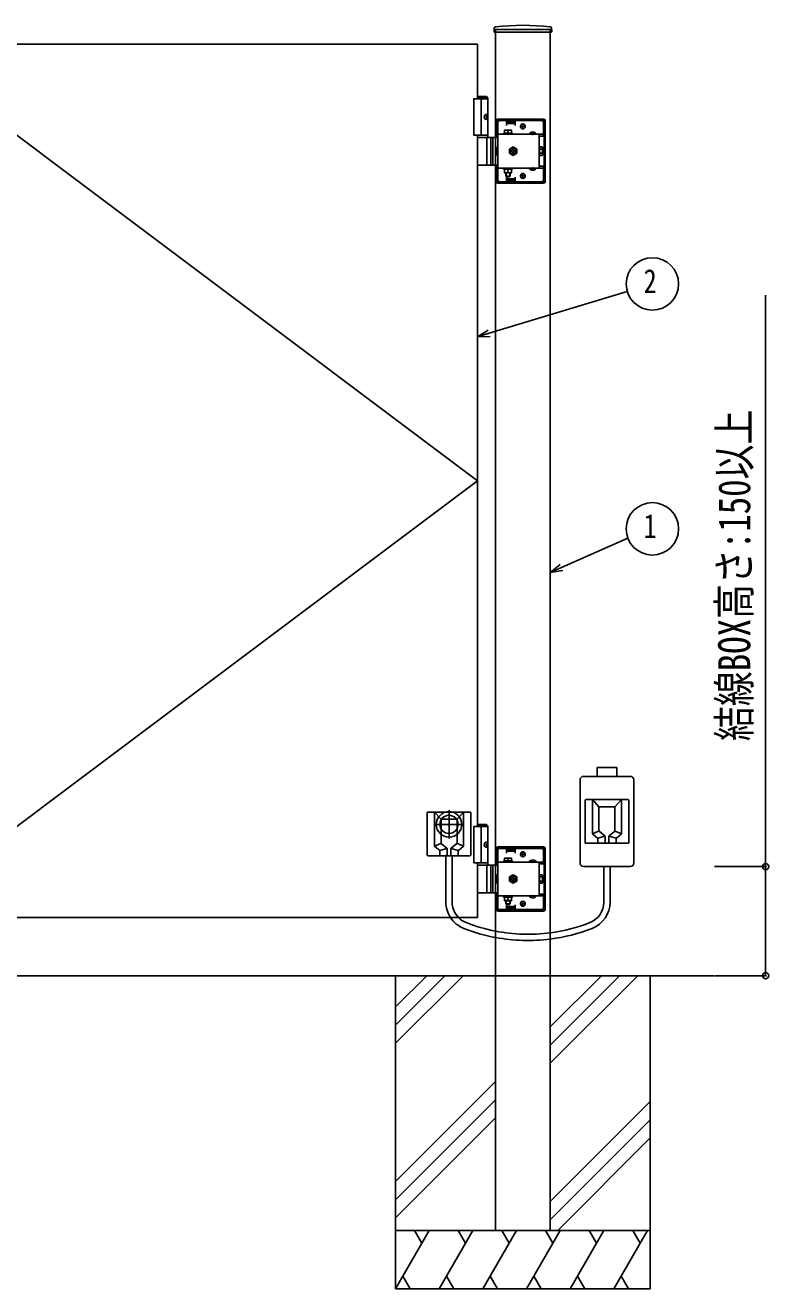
# Model space of a CAD drawing. Units: millimetres, scale not verified. Extents: x -4205 to 4205, y -2970 to 2970.
# Drawn here: x 55 to 1076, y -282 to 1454 of the extents above; entities that cross this region are included whole.
import ezdxf
from ezdxf.enums import TextEntityAlignment as Align

# ---------------------------------------------------------------- set-up
doc = ezdxf.new("R2010")
doc.units = ezdxf.units.MM
doc.header["$LTSCALE"] = 12
doc.layers.add('0-3_YKK_A1', color=4, linetype='Continuous')
doc.layers.add('0-4_YKK_D', color=6, linetype='Continuous')
doc.styles.add('ＭＳ ゴシック', font='')
doc.styles.get('ＭＳ ゴシック').set_extended_font_data('MS Gothic')

msp = doc.modelspace()

# ---------------------------------------------------------------- linework, layer by layer
at = {"layer": '0-3_YKK_A1'}
for p, q in [((699.18, 1449.91), (698.92, 1445.03)), ((699.42, 1444.5), (777.62, 1444.5)), ((701.02, 1448), (701.02, 1444.5)), ((701.02, 148), (701.02, 1444.5)), ((776.02, 148), (776.02, 1444.5)), ((777.87, 1449.91), (778.12, 1445.03)), ((676.02, 1353), (676.02, 1428)), ((688.52, 1356), (676.02, 1356)), ((688.52, 1356), (690.52, 1354)), ((690.52, 1354), (676.02, 1354)), ((681.02, 1353), (681.02, 1303)), ((690.52, 1300), (690.52, 1354)), ((688.21, 1328.42), (688.8, 1328.42)), ((688.21, 1327.58), (688.8, 1327.58)), ((689.23, 1330.1), (689.82, 1330.1)), ((689.23, 1325.9), (689.82, 1325.9)), ((702.02, 1300), (702.02, 1323)), ((703.52, 1300), (703.52, 1323)), ((767.02, 1325), (704.02, 1325)), ((767.02, 1323.5), (704.02, 1323.5)), ((704.02, 1242), (704.02, 1320)), ((704.52, 1323.5), (704.52, 1325)), ((707.02, 1323), (716.02, 1323)), ((712.52, 1323.5), (712.52, 1325)), ((716.02, 1316.5), (716.02, 1323)), ((716.02, 1322), (728.02, 1322)), ((717.02, 1320.5), (717.02, 1323.5)), ((727.02, 1320.5), (717.02, 1320.5)), ((727.02, 1320.5), (727.02, 1323.5)), ((728.02, 1316.5), (728.02, 1323)), ((728.02, 1323), (764.02, 1323)), ((767.02, 1320), (767.02, 1301.7)), ((767.52, 1239), (767.52, 1323)), ((769.02, 1239), (769.02, 1323)), ((690.52, 1303), (671.02, 1303)), ((676.02, 353), (676.02, 1303)), ((767.02, 1304.2), (704.02, 1304.2)), ((711.77, 1305.8), (724.27, 1305.8)), ((711.77, 1304.2), (711.77, 1305.8)), ((724.27, 1304.2), (711.77, 1304.2)), ((713.02, 1309.8), (723.02, 1309.8)), ((713.02, 1305.8), (713.02, 1309.8)), ((723.02, 1305.8), (713.02, 1305.8)), ((716.02, 1319), (728.02, 1319)), ((718.02, 1305.8), (718.02, 1309.37)), ((723.02, 1309.8), (723.02, 1305.8)), ((724.27, 1305.8), (724.27, 1304.2)), ((742.52, 1315), (734.52, 1315)), ((735.27, 1314.75), (735.27, 1315.25)), ((738.52, 1311), (738.52, 1319)), ((741.77, 1314.75), (741.77, 1315.25)), ((747.27, 1304.71), (756.77, 1304.71)), ((747.27, 1304.71), (747.27, 1304.2)), ((747.27, 1304.2), (756.77, 1304.2)), ((749.67, 1306.7), (750.88, 1304.23)), ((750.88, 1304.23), (752.02, 1303.62)), ((753.17, 1304.23), (752.02, 1303.62)), ((754.37, 1306.7), (753.17, 1304.23)), ((756.77, 1304.71), (756.77, 1304.2)), ((761.02, 1301.7), (761.02, 1304.2)), ((676.02, 1300), (701.02, 1300)), ((688.83, 1263.5), (688.83, 1298.5)), ((694.52, 1300), (694.52, 1262)), ((697.02, 1300), (697.02, 1262)), ((701.02, 1300), (704.02, 1300)), ((703.52, 1301.7), (702.02, 1301.7)), ((725.02, 1286.78), (720.02, 1283.89)), ((730.02, 1283.89), (725.02, 1286.78)), ((761.02, 1301.7), (767.02, 1301.7)), ((761.02, 1301.7), (761.02, 1260.3)), ((761.32, 1284.9), (761.02, 1284.9)), ((761.32, 1286.78), (764.88, 1286.78)), ((761.32, 1275.23), (761.32, 1286.78)), ((761.32, 1277.1), (761.32, 1284.9)), ((765.32, 1286), (764.88, 1286.78)), ((765.32, 1286), (765.32, 1276)), ((720.02, 1283.89), (720.02, 1278.12)), ((720.02, 1278.12), (725.02, 1275.23)), ((721.87, 1280.4), (723.11, 1280.4)), ((724.42, 1284.15), (724.42, 1282.92)), ((725.62, 1284.15), (724.42, 1284.15)), ((724.42, 1279.09), (724.42, 1277.85)), ((725.02, 1275.23), (730.02, 1278.12)), ((725.62, 1282.92), (725.62, 1284.15)), ((728.17, 1281.6), (726.93, 1281.6)), ((726.93, 1280.4), (728.17, 1280.4)), ((728.17, 1280.4), (728.17, 1281.6)), ((730.02, 1278.12), (730.02, 1283.89)), ((761.32, 1277.1), (761.02, 1277.1)), ((761.32, 1283.89), (764.88, 1283.89)), ((761.32, 1278.12), (764.88, 1278.12)), ((761.32, 1275.23), (764.88, 1275.23)), ((765.32, 1276), (764.88, 1275.23)), ((701.02, 1262), (676.02, 1262)), ((704.02, 1262), (701.02, 1262)), ((702.02, 1239), (702.02, 1262)), ((703.52, 1260.3), (702.02, 1260.3)), ((703.52, 1239), (703.52, 1262)), ((767.02, 1257.8), (704.02, 1257.8)), ((724.27, 1257.8), (711.77, 1257.8)), ((711.77, 1257.8), (711.77, 1256.2)), ((711.77, 1256.2), (724.27, 1256.2)), ((713.02, 1256.2), (713.02, 1251.2)), ((723.02, 1256.2), (713.02, 1256.2)), ((713.02, 1251.2), (723.02, 1251.2)), ((714.82, 1257.8), (714.82, 1256.2)), ((715.02, 1251.2), (715.02, 1246.8)), ((715.56, 1251.2), (715.56, 1246.26)), ((718.02, 1256.2), (718.02, 1251.64)), ((720.48, 1251.2), (720.48, 1246.26)), ((721.02, 1251.2), (721.02, 1246.8)), ((721.22, 1257.8), (721.22, 1256.2)), ((723.02, 1251.2), (723.02, 1256.2)), ((724.27, 1256.2), (724.27, 1257.8)), ((738.52, 1251), (738.52, 1243)), ((747.27, 1257.8), (756.77, 1257.8)), ((747.27, 1257.29), (747.27, 1257.8)), ((747.27, 1257.29), (756.77, 1257.29)), ((749.67, 1255.3), (750.88, 1257.77)), ((750.88, 1257.77), (752.02, 1258.38)), ((753.17, 1257.77), (752.02, 1258.38)), ((754.37, 1255.3), (753.17, 1257.77)), ((756.77, 1257.29), (756.77, 1257.8)), ((761.02, 1260.3), (761.02, 1257.8)), ((761.02, 1260.3), (767.02, 1260.3)), ((767.02, 1260.3), (767.02, 1242)), ((767.02, 1238.5), (704.02, 1238.5)), ((767.02, 1237), (704.02, 1237)), ((704.52, 1237), (704.52, 1238.5)), ((716.02, 1239), (707.02, 1239)), ((712.52, 1237), (712.52, 1238.5)), ((715.02, 1246.8), (721.02, 1246.8)), ((715.02, 1246.8), (716.02, 1245.8)), ((716.02, 1245.8), (720.02, 1245.8)), ((716.02, 1245.5), (716.02, 1239)), ((716.02, 1243), (728.02, 1243)), ((716.02, 1240), (728.02, 1240)), ((717.02, 1241.5), (717.02, 1238.5)), ((727.02, 1241.5), (717.02, 1241.5)), ((721.02, 1246.8), (720.02, 1245.8)), ((727.02, 1241.5), (727.02, 1238.5)), ((728.02, 1245.5), (728.02, 1239)), ((764.02, 1239), (728.02, 1239)), ((742.52, 1247), (734.52, 1247)), ((735.27, 1247.25), (735.27, 1246.75)), ((741.77, 1247.25), (741.77, 1246.75)), ((867.52, 434.25), (840.52, 434.25)), ((840.52, 422), (840.52, 434.25)), ((867.52, 422), (867.52, 434.25)), ((817.02, 303), (817.02, 417)), ((886.02, 422), (822.02, 422)), ((891.02, 303), (891.02, 417)), ((824.02, 331), (824.02, 389)), ((883.02, 390), (825.02, 390)), ((843.02, 380), (834.02, 390)), ((834.02, 343.48), (834.02, 390)), ((865.02, 380), (874.02, 390)), ((874.02, 343.48), (874.02, 390)), ((884.02, 331), (884.02, 389)), ((607.02, 314), (607.02, 372)), ((608.02, 373), (666.02, 373)), ((626.02, 363), (617.02, 373)), ((617.02, 326.48), (617.02, 373)), ((637.02, 336.5), (637.02, 375.5)), ((648.02, 363), (657.02, 373)), ((657.02, 326.48), (657.02, 373)), ((667.02, 314), (667.02, 372)), ((843.02, 347.48), (843.02, 379)), ((864.02, 380), (844.02, 380)), ((865.02, 347.48), (865.02, 379)), ((617.52, 356), (656.52, 356)), ((626.02, 330.48), (626.02, 362)), ((627.02, 363), (647.02, 363)), ((648.02, 330.48), (648.02, 362)), ((688.52, 356), (676.02, 356)), ((690.52, 354), (676.02, 354)), ((681.02, 353), (681.02, 303)), ((688.52, 356), (690.52, 354)), ((690.52, 300), (690.52, 354)), ((689.23, 330.1), (689.82, 330.1)), ((883.02, 330), (825.02, 330)), ((842.59, 346.81), (834.02, 343)), ((834.4, 342.7), (841.15, 337.3)), ((851.12, 339.88), (841.52, 337)), ((841.52, 330), (841.52, 336.52)), ((843.39, 346.7), (851.16, 340.3)), ((851.52, 330), (851.52, 339.53)), ((856.52, 330), (856.52, 339.53)), ((864.66, 346.7), (856.89, 340.3)), ((856.93, 339.88), (866.52, 337)), ((865.49, 346.8), (874.02, 343)), ((866.52, 330), (866.52, 336.52)), ((873.65, 342.7), (866.9, 337.3)), ((608.02, 313), (666.02, 313)), ((625.55, 329.8), (617.02, 326)), ((617.4, 325.7), (624.15, 320.3)), ((634.11, 322.88), (624.52, 320)), ((624.52, 313), (624.52, 319.52)), ((626.39, 329.7), (634.16, 323.3)), ((632.72, 249.06), (632.72, 313)), ((634.52, 313), (634.52, 322.53)), ((639.52, 313), (639.52, 322.53)), ((647.66, 329.7), (639.89, 323.3)), ((639.92, 322.88), (649.52, 320)), ((641.32, 249.06), (641.32, 313)), ((648.45, 329.81), (657.02, 326)), ((649.52, 313), (649.52, 319.52)), ((656.65, 325.7), (649.9, 320.3)), ((688.21, 328.42), (688.8, 328.42)), ((688.21, 327.58), (688.8, 327.58)), ((689.23, 325.9), (689.82, 325.9)), ((702.02, 300), (702.02, 323)), ((703.52, 300), (703.52, 323)), ((767.02, 325), (704.02, 325)), ((767.02, 323.5), (704.02, 323.5)), ((704.02, 242), (704.02, 320)), ((704.52, 323.5), (704.52, 325)), ((707.02, 323), (716.02, 323)), ((712.52, 323.5), (712.52, 325)), ((716.02, 316.5), (716.02, 323)), ((716.02, 322), (728.02, 322)), ((716.02, 319), (728.02, 319)), ((717.02, 320.5), (717.02, 323.5)), ((727.02, 320.5), (717.02, 320.5)), ((727.02, 320.5), (727.02, 323.5)), ((728.02, 316.5), (728.02, 323)), ((728.02, 323), (764.02, 323)), ((742.52, 315), (734.52, 315)), ((735.27, 314.75), (735.27, 315.25)), ((738.52, 311), (738.52, 319)), ((741.77, 314.75), (741.77, 315.25)), ((767.02, 320), (767.02, 301.7)), ((767.52, 239), (767.52, 323)), ((769.02, 239), (769.02, 323)), ((690.52, 303), (671.02, 303)), ((676.02, 300), (701.02, 300)), ((688.83, 263.5), (688.83, 298.5)), ((694.52, 300), (694.52, 262)), ((697.02, 300), (697.02, 262)), ((701.02, 300), (704.02, 300)), ((703.52, 301.7), (702.02, 301.7)), ((767.02, 304.2), (704.02, 304.2)), ((711.77, 305.8), (724.27, 305.8)), ((711.77, 304.2), (711.77, 305.8)), ((724.27, 304.2), (711.77, 304.2)), ((713.02, 309.8), (723.02, 309.8)), ((713.02, 305.8), (713.02, 309.8)), ((723.02, 305.8), (713.02, 305.8)), ((718.02, 305.8), (718.02, 309.37)), ((723.02, 309.8), (723.02, 305.8)), ((724.27, 305.8), (724.27, 304.2)), ((747.27, 304.71), (756.77, 304.71)), ((747.27, 304.71), (747.27, 304.2)), ((747.27, 304.2), (756.77, 304.2)), ((749.67, 306.7), (750.88, 304.23)), ((750.88, 304.23), (752.02, 303.62)), ((753.17, 304.23), (752.02, 303.62)), ((754.37, 306.7), (753.17, 304.23)), ((756.77, 304.71), (756.77, 304.2)), ((761.02, 301.7), (761.02, 304.2)), ((761.02, 301.7), (767.02, 301.7)), ((761.02, 301.7), (761.02, 260.3)), ((886.02, 298), (822.02, 298)), ((849.72, 249.06), (849.72, 298)), ((858.32, 249.06), (858.32, 298)), ((725.02, 286.78), (720.02, 283.89)), ((720.02, 283.89), (720.02, 278.12)), ((720.02, 278.12), (725.02, 275.23)), ((721.87, 280.4), (723.11, 280.4)), ((724.42, 284.15), (724.42, 282.92)), ((725.62, 284.15), (724.42, 284.15)), ((724.42, 279.09), (724.42, 277.85)), ((730.02, 283.89), (725.02, 286.78)), ((725.02, 275.23), (730.02, 278.12)), ((725.62, 282.92), (725.62, 284.15)), ((728.17, 281.6), (726.93, 281.6)), ((726.93, 280.4), (728.17, 280.4)), ((728.17, 280.4), (728.17, 281.6)), ((730.02, 278.12), (730.02, 283.89)), ((761.32, 284.9), (761.02, 284.9)), ((761.32, 286.78), (764.88, 286.78)), ((761.32, 275.23), (761.32, 286.78)), ((761.32, 277.1), (761.32, 284.9)), ((761.32, 283.89), (764.88, 283.89)), ((761.32, 278.12), (764.88, 278.12)), ((765.32, 286), (764.88, 286.78)), ((765.32, 286), (765.32, 276)), ((701.02, 262), (676.02, 262)), ((704.02, 262), (701.02, 262)), ((702.02, 239), (702.02, 262)), ((703.52, 239), (703.52, 262)), ((761.32, 277.1), (761.02, 277.1)), ((761.32, 275.23), (764.88, 275.23)), ((765.32, 276), (764.88, 275.23)), ((703.52, 260.3), (702.02, 260.3)), ((767.02, 257.8), (704.02, 257.8)), ((724.27, 257.8), (711.77, 257.8)), ((711.77, 257.8), (711.77, 256.2)), ((711.77, 256.2), (724.27, 256.2)), ((713.02, 256.2), (713.02, 251.2)), ((723.02, 256.2), (713.02, 256.2)), ((713.02, 251.2), (723.02, 251.2)), ((714.82, 257.8), (714.82, 256.2)), ((715.02, 251.2), (715.02, 246.8)), ((715.02, 246.8), (721.02, 246.8)), ((715.02, 246.8), (716.02, 245.8)), ((715.56, 251.2), (715.56, 246.26)), ((716.02, 245.8), (720.02, 245.8)), ((716.02, 245.5), (716.02, 239)), ((718.02, 256.2), (718.02, 251.64)), ((721.02, 246.8), (720.02, 245.8)), ((720.48, 251.2), (720.48, 246.26)), ((721.02, 251.2), (721.02, 246.8)), ((721.22, 257.8), (721.22, 256.2)), ((723.02, 251.2), (723.02, 256.2)), ((724.27, 256.2), (724.27, 257.8)), ((728.02, 245.5), (728.02, 239)), ((742.52, 247), (734.52, 247)), ((735.27, 247.25), (735.27, 246.75)), ((738.52, 251), (738.52, 243)), ((741.77, 247.25), (741.77, 246.75)), ((747.27, 257.8), (756.77, 257.8)), ((747.27, 257.29), (747.27, 257.8)), ((747.27, 257.29), (756.77, 257.29)), ((749.67, 255.3), (750.88, 257.77)), ((750.88, 257.77), (752.02, 258.38)), ((753.17, 257.77), (752.02, 258.38)), ((754.37, 255.3), (753.17, 257.77)), ((756.77, 257.29), (756.77, 257.8)), ((761.02, 260.3), (761.02, 257.8)), ((761.02, 260.3), (767.02, 260.3)), ((767.02, 260.3), (767.02, 242)), ((767.02, 238.5), (704.02, 238.5)), ((767.02, 237), (704.02, 237)), ((704.52, 237), (704.52, 238.5)), ((716.02, 239), (707.02, 239)), ((712.52, 237), (712.52, 238.5)), ((716.02, 243), (728.02, 243)), ((716.02, 240), (728.02, 240)), ((717.02, 241.5), (717.02, 238.5)), ((727.02, 241.5), (717.02, 241.5)), ((727.02, 241.5), (727.02, 238.5)), ((764.02, 239), (728.02, 239)), ((-1641.74, 148), (1000.74, 148)), ((563.52, 148), (563.52, -282)), ((606.31, 148), (563.52, 105.21)), ((631.31, 148), (563.52, 80.21)), ((656.31, 148), (563.52, 55.21)), ((701.02, 148), (701.02, -202)), ((776.02, 148), (776.02, -202)), ((846.31, 148), (776.02, 77.71)), ((871.31, 148), (776.02, 52.71)), ((896.31, 148), (776.02, 27.71)), ((913.52, 148), (913.52, -282)), ((701.02, 2.71), (563.52, -134.79)), ((701.02, -22.29), (563.52, -159.79)), ((776.02, -162.29), (913.52, -24.79)), ((563.52, -184.79), (701.02, -47.29)), ((913.52, -49.79), (776.02, -187.29)), ((913.52, -74.79), (786.31, -202)), ((563.52, -202), (913.52, -202)), ((609.71, -202), (563.52, -282)), ((589.71, -202), (599.71, -219.32)), ((669.71, -202), (623.52, -282)), ((649.71, -202), (659.71, -219.32)), ((729.71, -202), (683.52, -282)), ((701.02, -202), (776.02, -202)), ((709.71, -202), (719.71, -219.32)), ((789.71, -202), (743.52, -282)), ((769.71, -202), (779.71, -219.32)), ((849.71, -202), (803.52, -282)), ((829.71, -202), (839.71, -219.32)), ((909.71, -202), (863.52, -282)), ((889.71, -202), (899.71, -219.32)), ((573.52, -264.68), (583.52, -282)), ((633.52, -264.68), (643.52, -282)), ((693.52, -264.68), (703.52, -282)), ((753.52, -264.68), (763.52, -282)), ((813.52, -264.68), (823.52, -282)), ((873.52, -264.68), (883.52, -282)), ((563.52, -282), (913.52, -282))]:
    msp.add_line(p, q, dxfattribs=at)
for points in [[(701.02, 1448), (776.02, 1448), (776.02, 1444.5)], [(676.02, 1428), (-123.98, 1428), (-123.98, 228), (676.02, 228), (676.02, 303)], [(-123.98, 1428), (676.02, 828), (-123.98, 228)], [(690.52, 1353), (671.02, 1353), (671.02, 1303)], [(688.8, 1328.42), (688.92, 1328.44), (689.03, 1328.49), (689.13, 1328.56), (689.21, 1328.67), (689.28, 1328.8), (689.32, 1328.94), (689.34, 1329.1), (689.34, 1329.26)], [(689.34, 1326.74), (689.34, 1326.91), (689.32, 1327.06), (689.28, 1327.21), (689.21, 1327.34), (689.13, 1327.44), (689.03, 1327.52), (688.92, 1327.57), (688.8, 1327.58)], [(689.93, 1329.26), (689.96, 1329.1), (690.01, 1328.94), (690.07, 1328.8), (690.15, 1328.67), (690.25, 1328.56), (690.31, 1328.52)], [(690.31, 1327.49), (690.25, 1327.44), (690.15, 1327.34), (690.07, 1327.21), (690.01, 1327.06), (689.96, 1326.91), (689.93, 1326.74)], [(704.02, 1275.9), (702.02, 1275.9), (702.02, 1286.1), (704.02, 1286.1)], [(723.11, 1281.6), (721.87, 1281.6), (721.87, 1280.4)], [(724.42, 1277.85), (725.62, 1277.85), (725.62, 1279.09)], [(690.52, 353), (671.02, 353), (671.02, 303)], [(688.8, 328.42), (688.92, 328.44), (689.03, 328.49), (689.13, 328.56), (689.21, 328.67), (689.28, 328.8), (689.32, 328.94), (689.34, 329.1), (689.34, 329.26)], [(689.34, 326.74), (689.34, 326.91), (689.32, 327.06), (689.28, 327.21), (689.21, 327.34), (689.13, 327.44), (689.03, 327.52), (688.92, 327.57), (688.8, 327.58)], [(689.93, 329.26), (689.96, 329.1), (690.01, 328.94), (690.07, 328.8), (690.15, 328.67), (690.25, 328.56), (690.31, 328.52)], [(690.31, 327.49), (690.25, 327.44), (690.15, 327.34), (690.07, 327.21), (690.01, 327.06), (689.96, 326.91), (689.93, 326.74)], [(704.02, 275.9), (702.02, 275.9), (702.02, 286.1), (704.02, 286.1)], [(723.11, 281.6), (721.87, 281.6), (721.87, 280.4)], [(724.42, 277.85), (725.62, 277.85), (725.62, 279.09)]]:
    msp.add_lwpolyline(points, dxfattribs=at)
for radius in [17.5, 12.5]:
    msp.add_circle((637.02, 356), radius, dxfattribs=at)
for centre, radius, start, end in [((699.42, 1445), 0.5, 177, 270), ((701.18, 1449.8), 2, 96.74435, 177), ((738.52, 1134), 320, 83.25565, 96.74435), ((775.87, 1449.8), 2, 3, 83.25565), ((777.62, 1445), 0.5, 270, 3), ((704.02, 1323), 2, 90, 180), ((704.02, 1323), 0.5, 90, 180), ((707.02, 1320), 3, 90, 180), ((764.02, 1320), 3, 0, 90), ((767.02, 1323), 2, 0, 90), ((767.02, 1323), 0.5, 0, 90), ((715.52, 1302.37), 7.43, 70.34714, 109.65286), ((720.52, 1302.37), 7.43, 70.34714, 109.65286), ((738.52, 1315.25), 3.25, 0, 180), ((738.52, 1314.75), 3.25, 180, 0), ((752.02, 1301.43), 5.77, 34.65097, 145.34903), ((687.33, 1298.5), 1.5, 0, 90), ((725.02, 1281), 5, 76.88299, 190.15922), ((725.02, 1281), 5, 190.15922, 76.88299), ((725.02, 1281), 4.3, 83.27178, 183.77043), ((725.02, 1281), 4.3, 183.77043, 83.27178), ((762.77, 1285.33), 2.56, 325.61575, 34.38425), ((723.11, 1282.92), 1.31, 270, 0), ((723.11, 1279.09), 1.31, 0, 90), ((726.93, 1282.92), 1.31, 180, 270), ((726.93, 1279.09), 1.31, 90, 180), ((755.77, 1281), 9.55, 342.41205, 17.58795), ((762.77, 1276.67), 2.56, 325.61575, 34.38425), ((687.33, 1263.5), 1.5, 270, 0), ((715.52, 1258.64), 7.43, 250.34714, 289.65286), ((720.52, 1258.64), 7.43, 250.34714, 289.65286), ((738.52, 1247.25), 3.25, 0, 180), ((752.02, 1260.58), 5.77, 214.65097, 325.34903), ((704.02, 1239), 2, 180, 270), ((704.02, 1239), 0.5, 180, 270), ((707.02, 1242), 3, 180, 270), ((738.52, 1246.75), 3.25, 180, 0), ((764.02, 1242), 3, 270, 0), ((767.02, 1239), 0.5, 270, 0), ((767.02, 1239), 2, 270, 0), ((822.02, 417), 5, 90, 180), ((886.02, 417), 5, 0, 90), ((825.02, 389), 1, 90, 180), ((883.02, 389), 1, 0, 90), ((608.02, 372), 1, 90, 180), ((666.02, 372), 1, 0, 90), ((844.02, 379), 1, 90, 180), ((864.02, 379), 1, 0, 90), ((627.02, 362), 1, 90, 180), ((647.02, 362), 1, 0, 90), ((844.02, 347.48), 1, 180, 230.52754), ((864.02, 347.48), 1, 309.47246, 0), ((627.02, 330.48), 1, 180, 230.52754), ((647.02, 330.48), 1, 309.47246, 0), ((825.02, 331), 1, 180, 270), ((835.02, 343.48), 1, 180, 231.34019), ((840.52, 336.52), 1, 0, 51.34019), ((850.52, 339.53), 1, 0, 50.52754), ((857.52, 339.53), 1, 129.47246, 180), ((867.52, 336.52), 1, 128.65981, 180), ((873.02, 343.48), 1, 308.65981, 0), ((883.02, 331), 1, 270, 0), ((608.02, 314), 1, 180, 270), ((618.02, 326.48), 1, 180, 231.34019), ((623.52, 319.52), 1, 0, 51.34019), ((633.52, 322.53), 1, 0, 50.52754), ((640.52, 322.53), 1, 129.47246, 180), ((650.52, 319.52), 1, 128.65981, 180), ((656.02, 326.48), 1, 308.65981, 0), ((666.02, 314), 1, 270, 0), ((704.02, 323), 2, 90, 180), ((704.02, 323), 0.5, 90, 180), ((707.02, 320), 3, 90, 180), ((738.52, 315.25), 3.25, 0, 180), ((738.52, 314.75), 3.25, 180, 0), ((764.02, 320), 3, 0, 90), ((767.02, 323), 2, 0, 90), ((767.02, 323), 0.5, 0, 90), ((687.33, 298.5), 1.5, 0, 90), ((715.52, 302.37), 7.43, 70.34714, 109.65286), ((720.52, 302.37), 7.43, 70.34714, 109.65286), ((752.02, 301.43), 5.77, 34.65097, 145.34903), ((822.02, 303), 5, 180, 270), ((886.02, 303), 5, 270, 0), ((725.02, 281), 5, 76.88299, 190.15922), ((725.02, 281), 5, 190.15922, 76.88299), ((725.02, 281), 4.3, 83.27178, 183.77043), ((725.02, 281), 4.3, 183.77043, 83.27178), ((723.11, 282.92), 1.31, 270, 0), ((723.11, 279.09), 1.31, 0, 90), ((726.93, 282.92), 1.31, 180, 270), ((726.93, 279.09), 1.31, 90, 180), ((762.77, 285.33), 2.56, 325.61575, 34.38425), ((755.77, 281), 9.55, 342.41205, 17.58795), ((762.77, 276.67), 2.56, 325.61575, 34.38425), ((687.33, 263.5), 1.5, 270, 0), ((671.32, 249.06), 38.6, 180, 213.06722), ((671.32, 249.06), 30, 180, 224.59045), ((715.52, 258.64), 7.43, 250.34714, 289.65286), ((720.52, 258.64), 7.43, 250.34714, 289.65286), ((738.52, 247.25), 3.25, 0, 180), ((738.52, 246.75), 3.25, 180, 0), ((752.02, 260.58), 5.77, 214.65097, 325.34903), ((819.72, 249.06), 30, 291.34978, 0), ((819.72, 249.06), 38.6, 291.34978, 0), ((829.02, 252.22), 29.3, 359.71101, 0.28899), ((671.32, 249.06), 38.6, 213.06722, 248.65022), ((671.32, 249.06), 30, 224.59045, 248.65022), ((704.02, 239), 2, 180, 270), ((704.02, 239), 0.5, 180, 270), ((707.02, 242), 3, 180, 270), ((764.02, 242), 3, 270, 0), ((767.02, 239), 0.5, 270, 0), ((767.02, 239), 2, 270, 0), ((745.52, 438.89), 242.41, 248.65022, 259.42214), ((745.52, 438.89), 233.81, 248.65022, 259.02833), ((745.52, 438.89), 233.81, 259.02833, 277.4954), ((745.52, 438.89), 233.81, 277.4954, 291.34978), ((745.52, 438.89), 242.41, 277.22804, 291.34978), ((745.52, 438.89), 242.41, 259.42214, 277.22804)]:
    msp.add_arc(centre, radius, start, end, dxfattribs=at)
for centre in [(687.86, 1328), (687.86, 328)]:
    msp.add_ellipse(centre, major_axis=(0, -3.5), ratio=0.707107, dxfattribs=at)
for centre, start_param, end_param in [((681.85, 1328), 4.6657054, 4.7590726), ((683.04, 1328), 4.8528504, 4.9478932), ((683.04, 1328), 4.4768847, 4.5719276), ((683.63, 1328), 4.8528504, 4.9478932), ((683.63, 1328), 4.4768847, 4.5719276), ((683.04, 328), 4.8528504, 4.9478932), ((683.63, 328), 4.8528504, 4.9478932), ((681.85, 328), 4.6657054, 4.7590726), ((683.04, 328), 4.4768847, 4.5719276), ((683.63, 328), 4.4768847, 4.5719276)]:
    msp.add_ellipse(centre, major_axis=(0, 9), ratio=0.707107, start_param=start_param, end_param=end_param, dxfattribs=at)
at = {"layer": '0-4_YKK_D'}
for p, q in [((1001.74, 298), (1073.05, 298)), ((1001.74, 148), (1073.05, 148))]:
    msp.add_line(p, q, dxfattribs=at)
for points in [[(676.02, 1025.89), (692.29, 1030.82), (881.91, 1088.24)], [(1072.05, 148), (1072.05, 298), (1072.05, 1083.2)], [(693.61, 1026.46), (676.02, 1025.89), (690.97, 1035.18)], [(776.02, 702.28), (791.59, 709.11), (882.81, 749.14)], [(793.42, 704.94), (776.02, 702.28), (789.76, 713.28)]]:
    msp.add_lwpolyline(points, dxfattribs=at)
for centre, radius in [((916.39, 1098.59), 36), ((916.39, 762.12), 36), ((1072.05, 298), 4.25), ((1072.05, 148), 4.25)]:
    msp.add_circle(centre, radius, dxfattribs=at)

# ---------------------------------------------------------------- texts
at = {"layer": '0-4_YKK_D', "style": 'ＭＳ ゴシック', "width": 0.8}
for s, p in [('2', (904.39, 1076.09)), ('1', (904.39, 739.62))]:
    msp.add_text(s, height=32.99, dxfattribs=at).set_placement(p, align=Align.BOTTOM_LEFT)
msp.add_text('結線BOX高さ:150以上', height=43.99, rotation=90, dxfattribs=at).set_placement((1064.05, 470.4), align=Align.BOTTOM_LEFT)

doc.saveas('drawing.dxf')
